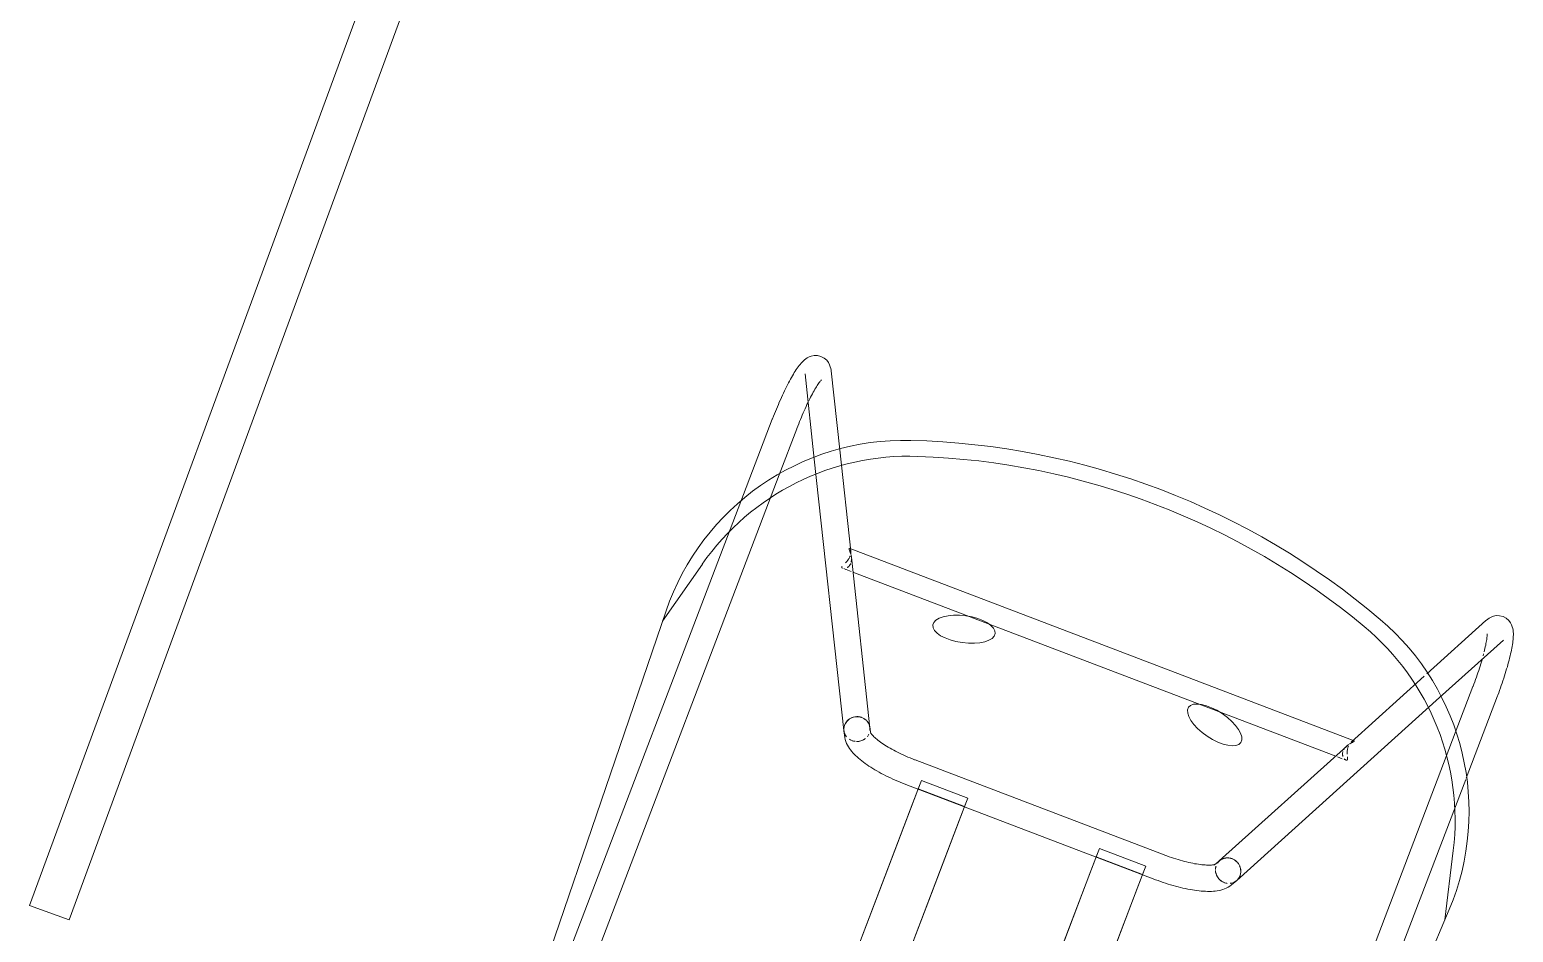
# Model space of a CAD drawing. Header units: inches. Extents: x -2349 to 1043, y -456 to 2193.
# Drawn here: x -493.98 to -458.66, y 294.88 to 316.37 of the extents above; entities that cross this region are included whole.
import ezdxf

# ---------------------------------------------------------------- set-up
doc = ezdxf.new("R2010")
doc.units = ezdxf.units.IN
doc.header["$MEASUREMENT"] = 0
doc.layers.add('A-GLAZ-CURT', color=52, linetype='Continuous', lineweight=13)
doc.layers.add('I-FURN', color=30, linetype='Continuous', lineweight=9)

# ---------------------------------------------------------------- blocks, each defined once
blk = doc.blocks.new('System Panel - Glazed-8461826-7TH FLOOR POWER _ SIGNAL')
at = {"layer": 'A-GLAZ-CURT'}
for p, q in [((19.922, 0.5), (-19.922, 0.5)), ((-19.922, 0.5), (-19.922, -0.5)), ((-19.922, -0.5), (19.922, -0.5))]:
    blk.add_line(p, q, dxfattribs=at)
blk = doc.blocks.new('HighTower_Eyes_Stool_Bar - HighTower_Eyes_Stool_Bar-7263180-7TH FLOOR POWER _ SIGNAL')
at = {"layer": 'I-FURN'}
for p, q in [((-7.482, 9.163), (-8.341, 10.842)), ((8.341, 10.842), (7.482, 9.163)), ((-8.897, 10.558), (-8.897, 10.557)), ((-8.897, 10.557), (-7.967, 8.738)), ((7.967, 8.738), (8.897, 10.557)), ((8.897, 10.558), (8.897, 10.557)), ((-8.568, 10.131), (-8.574, 10.085)), ((8.574, 10.085), (8.579, 10.038)), ((-9.239, 9.267), (-9.239, 7.17)), ((-8.614, 8.088), (-8.614, 9.267)), ((8.614, 9.267), (8.614, 8.088)), ((9.239, 7.17), (9.239, 9.267)), ((-6.374, 6.997), (-7.482, 9.163)), ((7.441, 9.083), (6.374, 6.997)), ((-7.967, 8.738), (-5.007, 2.952)), ((5.007, 2.952), (7.967, 8.738)), ((-8.614, -8.942), (-8.614, 8.088)), ((8.614, 8.088), (8.614, -7.746)), ((-9.239, 7.17), (-9.239, -7.684)), ((9.239, -8.812), (9.239, 7.141)), ((0, 7.053), (-6.432, 7.053)), ((-4.45, 3.236), (-6.31, 6.872)), ((6.432, 7.053), (0, 7.053)), ((6.31, 6.872), (4.45, 3.236)), ((-6.381, 6.553), (-6.331, 6.553)), ((-6.318, 6.553), (-6.194, 6.553)), ((-6.153, 6.553), (0, 6.553)), ((0, 6.553), (6.153, 6.553)), ((6.194, 6.553), (6.318, 6.553)), ((6.366, 6.553), (6.414, 6.553)), ((-9.968, 3.844), (-9.567, 5.453)), ((9.968, 3.844), (9.567, 5.453)), ((-9.978, 4.107), (-9.581, -7.252)), ((9.581, -7.252), (9.978, 4.107)), ((-4.379, 3.109), (-4.455, 3.248)), ((4.455, 3.248), (4.379, 3.109)), ((-5.003, 2.947), (-4.927, 2.809)), ((3.171, 2.903), (-3.171, 2.903)), ((4.094, 3.005), (4.055, 2.995)), ((4.132, 3.015), (4.094, 3.005)), ((4.168, 3.026), (4.132, 3.015)), ((4.927, 2.809), (5.003, 2.947)), ((-2.858, 2.258), (-2.858, 2.496)), ((-2.858, 2.496), (-2.858, 2.287)), ((-1.677, 2.496), (-2.858, 2.496)), ((-1.677, 2.287), (-1.677, 2.496)), ((-1.677, 2.496), (-1.677, 2.258)), ((1.677, 2.258), (1.677, 2.498)), ((1.677, 2.496), (2.858, 2.496)), ((1.677, 2.287), (1.677, 2.496)), ((2.858, 2.499), (2.858, 2.258)), ((2.858, 2.496), (2.858, 2.287)), ((-3.254, 2.279), (-3.19, 2.278)), ((-3.19, 2.278), (-3.171, 2.278)), ((-3.171, 2.278), (3.171, 2.278)), ((-2.858, 2.287), (-1.677, 2.287)), ((-2.858, 1.931), (-2.858, 2.258)), ((-2.858, 2.258), (-2.858, 0.854)), ((-1.677, 2.258), (-1.677, 1.931)), ((-1.677, 0.854), (-1.677, 2.258)), ((2.858, 2.287), (1.677, 2.287)), ((1.677, 1.931), (1.677, 2.258)), ((1.677, 2.258), (1.677, 0.854)), ((2.858, 2.258), (2.858, 1.931)), ((2.858, 0.854), (2.858, 2.258)), ((-2.858, -4.245), (-2.858, 1.931)), ((-1.677, 1.931), (-1.677, -4.245)), ((1.677, -4.245), (1.677, 1.931)), ((2.858, 1.931), (2.858, -4.245)), ((-2.858, 0.854), (-2.858, -0.283)), ((-1.677, -0.283), (-1.677, 0.854)), ((1.677, 0.854), (1.677, -0.283)), ((2.858, -0.283), (2.858, 0.854)), ((-2.858, -0.283), (-2.858, -2.617)), ((-1.677, -2.617), (-1.677, -0.283))]:
    blk.add_line(p, q, dxfattribs=at)
at = {"layer": 'I-FURN', "flags": 128}
for points in [[(-8.689, 11.079), (-8.775, 11.068), (-8.849, 11.041), (-8.907, 11.004), (-8.95, 10.966), (-8.983, 10.929), (-9.008, 10.893), (-9.028, 10.859), (-9.046, 10.825), (-9.061, 10.792), (-9.074, 10.758), (-9.086, 10.723), (-9.098, 10.688), (-9.108, 10.652), (-9.118, 10.614), (-9.128, 10.575), (-9.136, 10.535), (-9.145, 10.493), (-9.153, 10.45), (-9.161, 10.405), (-9.168, 10.359), (-9.175, 10.312), (-9.182, 10.263), (-9.188, 10.213), (-9.194, 10.161), (-9.2, 10.109), (-9.205, 10.055), (-9.21, 10), (-9.214, 9.944), (-9.218, 9.887), (-9.222, 9.829), (-9.226, 9.771), (-9.229, 9.711), (-9.231, 9.651), (-9.233, 9.591), (-9.235, 9.53), (-9.237, 9.469), (-9.238, 9.407), (-9.239, 9.345), (-9.239, 9.283), (-9.239, 9.267)], [(-8.689, 11.079), (-8.603, 11.068), (-8.529, 11.041), (-8.471, 11.004), (-8.428, 10.966), (-8.396, 10.929), (-8.37, 10.893), (-8.35, 10.859), (-8.341, 10.842)], [(8.689, 11.079), (8.603, 11.068), (8.529, 11.041), (8.471, 11.004), (8.428, 10.966), (8.396, 10.929), (8.37, 10.893), (8.35, 10.859), (8.341, 10.842)], [(8.689, 11.079), (8.775, 11.068), (8.849, 11.041), (8.907, 11.004), (8.95, 10.966), (8.983, 10.929), (9.008, 10.893), (9.028, 10.859), (9.046, 10.825), (9.061, 10.792), (9.074, 10.758), (9.086, 10.723), (9.098, 10.688), (9.108, 10.652), (9.118, 10.614), (9.128, 10.575), (9.136, 10.535), (9.145, 10.493), (9.153, 10.45), (9.161, 10.405), (9.168, 10.359), (9.175, 10.312), (9.182, 10.263), (9.188, 10.213), (9.194, 10.161), (9.2, 10.109), (9.205, 10.055), (9.21, 10), (9.214, 9.944), (9.218, 9.887), (9.222, 9.829), (9.226, 9.771), (9.229, 9.711), (9.231, 9.651), (9.233, 9.591), (9.235, 9.53), (9.237, 9.469), (9.238, 9.407), (9.239, 9.345), (9.239, 9.283), (9.239, 9.267)], [(-8.533, 10.368), (-8.539, 10.333), (-8.545, 10.297), (-8.551, 10.258), (-8.557, 10.217), (-8.563, 10.175), (-8.568, 10.131)], [(-8.495, 10.522), (-8.501, 10.503), (-8.507, 10.481), (-8.513, 10.457), (-8.52, 10.43), (-8.526, 10.4), (-8.533, 10.368)], [(-8.481, 10.558), (-8.482, 10.555), (-8.485, 10.548), (-8.49, 10.537), (-8.495, 10.522)], [(8.481, 10.558), (8.482, 10.555), (8.485, 10.548), (8.49, 10.537), (8.495, 10.522), (8.501, 10.503), (8.507, 10.481), (8.513, 10.457), (8.52, 10.43), (8.526, 10.4), (8.533, 10.368), (8.539, 10.333), (8.545, 10.297), (8.551, 10.258), (8.557, 10.217), (8.563, 10.175), (8.568, 10.131)], [(-8.588, 9.939), (-8.592, 9.888), (-8.595, 9.836), (-8.599, 9.782), (-8.602, 9.728), (-8.605, 9.673), (-8.607, 9.617), (-8.609, 9.561), (-8.611, 9.504), (-8.612, 9.447), (-8.613, 9.389), (-8.614, 9.331), (-8.614, 9.273), (-8.614, 9.267)], [(-8.574, 10.085), (-8.579, 10.038), (-8.583, 9.989)], [(8.588, 9.939), (8.592, 9.888), (8.595, 9.836), (8.599, 9.782), (8.602, 9.728), (8.605, 9.673), (8.607, 9.617), (8.609, 9.561), (8.611, 9.504), (8.612, 9.447), (8.613, 9.389), (8.614, 9.331), (8.614, 9.273), (8.614, 9.267)], [(-4.39, 3.127), (-4.389, 3.125), (-4.384, 3.121), (-4.376, 3.115)], [(-4.376, 3.115), (-4.364, 3.108), (-4.349, 3.099), (-4.332, 3.089), (-4.311, 3.079), (-4.287, 3.069), (-4.261, 3.058)], [(-4.261, 3.058), (-4.232, 3.047), (-4.201, 3.036)], [(-4.201, 3.036), (-4.168, 3.026), (-4.132, 3.015)], [(-4.132, 3.015), (-4.094, 3.005), (-4.055, 2.995), (-4.013, 2.985), (-3.97, 2.976)], [(-3.97, 2.976), (-3.925, 2.967), (-3.879, 2.959), (-3.831, 2.951), (-3.782, 2.944)], [(-3.782, 2.944), (-3.732, 2.937), (-3.681, 2.931), (-3.629, 2.925), (-3.576, 2.92), (-3.522, 2.916), (-3.467, 2.912), (-3.412, 2.909), (-3.356, 2.906), (-3.3, 2.905), (-3.244, 2.903), (-3.188, 2.903), (-3.171, 2.903)], [(4.055, 2.995), (4.013, 2.985), (3.97, 2.976), (3.925, 2.967), (3.879, 2.959), (3.831, 2.951), (3.782, 2.944), (3.732, 2.937), (3.681, 2.931), (3.629, 2.925), (3.576, 2.92), (3.522, 2.916), (3.467, 2.912), (3.412, 2.909), (3.356, 2.906), (3.3, 2.905), (3.244, 2.903), (3.188, 2.903), (3.171, 2.903)], [(4.39, 3.127), (4.389, 3.125), (4.384, 3.121), (4.376, 3.115), (4.364, 3.108), (4.349, 3.099), (4.332, 3.089), (4.311, 3.079), (4.287, 3.069), (4.261, 3.058), (4.232, 3.047), (4.201, 3.036), (4.168, 3.026)], [(-4.927, 2.809), (-4.899, 2.764), (-4.869, 2.725), (-4.837, 2.689), (-4.803, 2.657), (-4.768, 2.628), (-4.732, 2.601), (-4.694, 2.577), (-4.656, 2.554), (-4.616, 2.533), (-4.575, 2.513), (-4.533, 2.494), (-4.49, 2.476), (-4.445, 2.46), (-4.399, 2.444), (-4.352, 2.428), (-4.303, 2.414), (-4.253, 2.4), (-4.202, 2.387), (-4.149, 2.375), (-4.096, 2.364), (-4.041, 2.353), (-3.985, 2.343), (-3.928, 2.334)], [(4.927, 2.809), (4.899, 2.764), (4.869, 2.725), (4.837, 2.689), (4.803, 2.657), (4.768, 2.628), (4.732, 2.601), (4.694, 2.577), (4.656, 2.554), (4.616, 2.533), (4.575, 2.513), (4.533, 2.494), (4.49, 2.476), (4.445, 2.46), (4.399, 2.444), (4.352, 2.428), (4.303, 2.414), (4.253, 2.4), (4.202, 2.387), (4.149, 2.375), (4.096, 2.364), (4.041, 2.353), (3.985, 2.343), (3.928, 2.334), (3.87, 2.325), (3.812, 2.317), (3.752, 2.31), (3.692, 2.303), (3.63, 2.298), (3.569, 2.293), (3.507, 2.288), (3.444, 2.285), (3.381, 2.282), (3.318, 2.28), (3.254, 2.279), (3.19, 2.278), (3.171, 2.278)], [(-3.928, 2.334), (-3.87, 2.325), (-3.812, 2.317), (-3.752, 2.31), (-3.692, 2.303), (-3.63, 2.298), (-3.569, 2.293), (-3.507, 2.288), (-3.444, 2.285), (-3.381, 2.282), (-3.318, 2.28), (-3.254, 2.279)]]:
    blk.add_lwpolyline(points, dxfattribs=at)
at = {"layer": 'I-FURN'}
for centre, radius, start, end in [((0, -6.944), 17.943, 70.5275, 109.4725), ((0, -6.944), 17.943, 70.5275, 109.4725), ((0, -6.944), 17.568, 71.1082, 108.8918), ((-3.981, 4.316), 6, 109.4725, 182), ((3.981, 4.316), 6, 358, 70.5275), ((-3.746, 4.001), 6, 108.8918, 166), ((3.746, 4.001), 6, 14, 71.1082)]:
    blk.add_arc(centre, radius, start, end, dxfattribs=at)
for centre, major_axis in [((-3.194, 6.224), (0.731, 0.169)), ((3.194, 6.224), (-0.731, 0.169))]:
    blk.add_ellipse(centre, major_axis=major_axis, ratio=0.429347, dxfattribs=at)
for centre, major_axis, ratio, start_param, end_param in [((-4.729, 3.094), (0.278, 0.142), 0.943301, 2.157565, 3.691919), ((-4.729, 3.098), (0.274, 0.15), 0.944359, 2.139903, 2.365246), ((-4.729, 3.098), (0.274, 0.15), 0.944359, 1.878104, 2.102314), ((-4.729, 3.094), (0.278, 0.142), 0.943301, 1.894362, 2.121123), ((-4.729, 3.098), (0.274, 0.15), 0.944359, 1.616304, 1.838183), ((-4.729, 3.094), (0.278, 0.142), 0.943301, 1.63093, 1.859323), ((-4.729, 3.098), (0.274, 0.15), 0.944359, 1.354505, 1.575458), ((-4.729, 3.094), (0.278, 0.142), 0.943301, 1.367208, 1.597524), ((-4.729, 3.098), (0.274, 0.15), 0.944359, 1.092706, 1.312644), ((-4.729, 3.094), (0.278, 0.142), 0.943301, 1.111498, 1.335725), ((-4.729, 3.098), (0.274, 0.15), 0.944359, 0.830906, 1.050003), ((-4.729, 3.094), (0.278, 0.142), 0.943301, 0.84687, 1.073925), ((-4.729, 3.098), (0.274, 0.15), 0.944359, 0.569107, 0.787869), ((-4.729, 3.094), (0.278, 0.142), 0.943301, 0.580114, 0.812126), ((-4.729, 3.098), (0.274, 0.15), 0.944359, 0.307307, 0.525347), ((-4.729, 3.094), (0.278, 0.142), 0.943301, 6.048114, 6.833512), ((-4.729, 3.098), (0.274, 0.15), 0.944359, 0.045508, 0.246441), ((-4.729, 3.098), (0.274, 0.15), 0.944359, 0, 0.045508), ((-4.729, 3.098), (0.274, 0.15), 0.944359, 6.066894, 6.283185), ((4.729, 3.094), (-0.278, 0.142), 0.943301, 5.732859, 6.518257), ((4.729, 3.098), (-0.274, 0.15), 0.944359, 6.033414, 6.499477), ((4.729, 3.098), (-0.274, 0.15), 0.944359, 5.757838, 5.975878), ((4.729, 3.098), (-0.274, 0.15), 0.944359, 5.495316, 5.714078), ((4.729, 3.094), (-0.278, 0.142), 0.943301, 5.471059, 5.687774), ((4.729, 3.098), (-0.274, 0.15), 0.944359, 5.233183, 5.452279), ((4.729, 3.094), (-0.278, 0.142), 0.943301, 5.20926, 5.423925), ((4.729, 3.094), (-0.278, 0.142), 0.943301, 4.947461, 5.171687), ((4.729, 3.098), (-0.274, 0.15), 0.944359, 4.970541, 5.19048), ((4.729, 3.094), (-0.278, 0.142), 0.943301, 4.685661, 4.90803), ((4.729, 3.098), (-0.274, 0.15), 0.944359, 4.707656, 4.92868), ((4.729, 3.094), (-0.278, 0.142), 0.943301, 4.423862, 4.644905), ((4.729, 3.098), (-0.274, 0.15), 0.944359, 4.440393, 4.666881), ((4.729, 3.094), (-0.278, 0.142), 0.943301, 2.591266, 4.119592), ((4.729, 3.094), (-0.278, 0.142), 0.943301, 4.162062, 4.382119), ((4.729, 3.098), (-0.274, 0.15), 0.944359, 4.178992, 4.405081), ((4.729, 3.098), (-0.274, 0.15), 0.944359, 3.916744, 4.143282), ((-4.729, 3.098), (0.274, 0.15), 0.944359, 2.401703, 2.625838), ((-4.729, 3.098), (0.274, 0.15), 0.944359, 2.663502, 2.924006), ((-4.729, 3.098), (0.274, 0.15), 0.944359, 2.925301, 3.141593), ((-4.729, 3.098), (0.274, 0.15), 0.944359, 3.141593, 3.187101), ((-4.729, 3.098), (0.274, 0.15), 0.944359, 3.187101, 3.4489), ((-4.729, 3.094), (0.278, 0.142), 0.943301, 4.585385, 5.262715), ((-4.729, 3.098), (0.274, 0.15), 0.944359, 4.557097, 4.757897), ((-4.729, 3.098), (0.274, 0.15), 0.944359, 5.019696, 5.281496), ((-4.729, 3.094), (0.278, 0.142), 0.943301, 5.524515, 5.746813), ((4.729, 3.094), (-0.278, 0.142), 0.943301, 0.496871, 0.75867), ((4.729, 3.098), (-0.274, 0.15), 0.944359, 0.555731, 0.73989), ((4.729, 3.094), (-0.278, 0.142), 0.943301, 0.860557, 1.770039), ((4.729, 3.098), (-0.274, 0.15), 0.944359, 1.001689, 1.525288), ((4.729, 3.098), (-0.274, 0.15), 0.944359, 1.525288, 1.528512), ((4.729, 3.098), (-0.274, 0.15), 0.944359, 2.572486, 2.834285), ((4.729, 3.098), (-0.274, 0.15), 0.944359, 3.096085, 3.357884), ((4.729, 3.098), (-0.274, 0.15), 0.944359, 3.653658, 3.881483), ((4.729, 3.098), (-0.274, 0.15), 0.944359, 3.403064, 3.619683), ((-4.729, 3.094), (0.278, 0.142), 0.943301, 3.982695, 4.194493), ((-4.729, 3.094), (0.278, 0.142), 0.943301, 4.237509, 4.477317), ((-4.729, 3.098), (0.274, 0.15), 0.944359, 4.234298, 4.439526), ((4.729, 3.098), (-0.274, 0.15), 0.944359, 1.800684, 2.048887), ((4.729, 3.094), (-0.278, 0.142), 0.943301, 1.805868, 2.051936), ((4.729, 3.094), (-0.278, 0.142), 0.943301, 2.088693, 2.298616), ((4.729, 3.098), (-0.274, 0.15), 0.944359, 2.140685, 2.310686)]:
    blk.add_ellipse(centre, major_axis=major_axis, ratio=ratio, start_param=start_param, end_param=end_param, dxfattribs=at)
for points, knots in [([(-6.432, 7.053), (-6.435, 7.053), (-6.437, 7.051), (-6.435, 7.044), (-6.433, 7.039), (-6.431, 7.035), (-6.428, 7.031), (-6.423, 7.025), (-6.415, 7.016), (-6.406, 7.006), (-6.398, 6.997), (-6.395, 6.992), (-6.393, 6.99)], [0, 0, 0, 0, 0.0555556, 0.0833333, 0.0972222, 0.1111111, 0.125, 0.1388889, 0.1666667, 0.1944444, 0.2083333, 0.2222222, 0.2222222, 0.2222222, 0.2222222]), ([(-6.393, 6.99), (-6.391, 6.988), (-6.387, 6.983), (-6.379, 6.973), (-6.368, 6.961), (-6.359, 6.949), (-6.355, 6.943), (-6.354, 6.942)], [0.22222222, 0.22222222, 0.22222222, 0.22222222, 0.23611111, 0.25, 0.27777778, 0.30555556, 0.308599, 0.308599, 0.308599, 0.308599]), ([(-6.393, 6.693), (-6.391, 6.697), (-6.388, 6.707), (-6.382, 6.721), (-6.374, 6.741), (-6.367, 6.762), (-6.361, 6.784), (-6.358, 6.798), (-6.356, 6.809), (-6.354, 6.82), (-6.352, 6.84), (-6.35, 6.862), (-6.35, 6.879), (-6.35, 6.884)], [0.3571023, 0.3571023, 0.3571023, 0.3571023, 0.375, 0.3958333, 0.4166667, 0.4583333, 0.4791667, 0.5, 0.5104167, 0.5208333, 0.5416667, 0.5833333, 0.6028524, 0.6028524, 0.6028524, 0.6028524]), ([(-6.375, 6.997), (-6.376, 6.999), (-6.379, 7.005), (-6.384, 7.013), (-6.387, 7.019), (-6.389, 7.021)], [0.77707264, 0.77707264, 0.77707264, 0.77707264, 0.79166667, 0.8125, 0.83333333, 0.83333333, 0.83333333, 0.83333333]), ([(-6.356, 6.948), (-6.357, 6.951), (-6.36, 6.964), (-6.366, 6.978), (-6.371, 6.988), (-6.372, 6.991)], [0.69172847, 0.69172847, 0.69172847, 0.69172847, 0.70833333, 0.75, 0.76581218, 0.76581218, 0.76581218, 0.76581218]), ([(-6.343, 6.927), (-6.341, 6.924), (-6.337, 6.918), (-6.329, 6.906), (-6.319, 6.89), (-6.31, 6.873), (-6.303, 6.859), (-6.3, 6.852), (-6.299, 6.848)], [0.3333333, 0.3333333, 0.3333333, 0.3333333, 0.3472222, 0.3611111, 0.3888889, 0.4166667, 0.4305556, 0.4444444, 0.4444444, 0.4444444, 0.4444444]), ([(-6.273, 6.721), (-6.273, 6.718), (-6.274, 6.707), (-6.276, 6.693), (-6.279, 6.679), (-6.281, 6.669), (-6.284, 6.66), (-6.289, 6.648), (-6.296, 6.634), (-6.304, 6.621), (-6.311, 6.611), (-6.314, 6.607), (-6.316, 6.605)], [0.5993625, 0.5993625, 0.5993625, 0.5993625, 0.6111111, 0.6388889, 0.6527778, 0.6666667, 0.6805556, 0.6944444, 0.7222222, 0.75, 0.7638889, 0.7777778, 0.7777778, 0.7777778, 0.7777778]), ([(-6.292, 6.831), (-6.292, 6.829), (-6.289, 6.82), (-6.283, 6.803), (-6.278, 6.782), (-6.275, 6.767), (-6.274, 6.761)], [0.46611714, 0.46611714, 0.46611714, 0.46611714, 0.47222222, 0.5, 0.52777778, 0.55081451, 0.55081451, 0.55081451, 0.55081451]), ([(6.273, 6.721), (6.273, 6.718), (6.274, 6.707), (6.276, 6.689), (6.281, 6.669), (6.287, 6.651), (6.296, 6.634), (6.304, 6.621), (6.311, 6.611), (6.314, 6.607), (6.316, 6.605)], [0.5992762, 0.5992762, 0.5992762, 0.5992762, 0.6111111, 0.6388889, 0.6666667, 0.6944444, 0.7222222, 0.75, 0.7638889, 0.7777778, 0.7777778, 0.7777778, 0.7777778]), ([(6.292, 6.831), (6.291, 6.83), (6.288, 6.82), (6.281, 6.797), (6.276, 6.775), (6.275, 6.761)], [0.466059, 0.466059, 0.466059, 0.466059, 0.47222222, 0.5, 0.55065602, 0.55065602, 0.55065602, 0.55065602]), ([(6.343, 6.927), (6.335, 6.915), (6.323, 6.896), (6.309, 6.869), (6.302, 6.855), (6.299, 6.848)], [0.3333333, 0.3333333, 0.3333333, 0.3333333, 0.3888889, 0.4166667, 0.4444444, 0.4444444, 0.4444444, 0.4444444]), ([(6.392, 6.693), (6.391, 6.697), (6.385, 6.71), (6.372, 6.745), (6.359, 6.789), (6.352, 6.833), (6.349, 6.861), (6.349, 6.878), (6.349, 6.883)], [0.3574918, 0.3574918, 0.3574918, 0.3574918, 0.375, 0.4166667, 0.5, 0.5416667, 0.5833333, 0.6041682, 0.6041682, 0.6041682, 0.6041682]), ([(6.432, 7.053), (6.434, 7.053), (6.437, 7.05), (6.435, 7.044), (6.433, 7.039), (6.431, 7.036), (6.428, 7.031), (6.423, 7.025), (6.415, 7.016), (6.406, 7.005), (6.398, 6.997), (6.393, 6.99), (6.387, 6.983), (6.379, 6.974), (6.368, 6.96), (6.359, 6.949), (6.354, 6.942)], [0, 0, 0, 0, 0.0555556, 0.0833333, 0.0972222, 0.1111111, 0.125, 0.1388889, 0.1666667, 0.1944444, 0.2083333, 0.2222222, 0.2361111, 0.25, 0.2777778, 0.3085648, 0.3085648, 0.3085648, 0.3085648]), ([(6.374, 6.997), (6.375, 6.999), (6.38, 7.008), (6.385, 7.016), (6.389, 7.021)], [0.77834705, 0.77834705, 0.77834705, 0.77834705, 0.79166667, 0.83333333, 0.83333333, 0.83333333, 0.83333333]), ([(-6.414, 6.553), (-6.419, 6.553), (-6.428, 6.555), (-6.436, 6.561), (-6.44, 6.57), (-6.441, 6.578), (-6.441, 6.583), (-6.441, 6.586), (-6.44, 6.587)], [0, 0, 0, 0, 0.0416667, 0.0833333, 0.125, 0.1458333, 0.15625, 0.1666667, 0.1666667, 0.1666667, 0.1666667]), ([(6.414, 6.553), (6.419, 6.554), (6.428, 6.556), (6.437, 6.563), (6.441, 6.572), (6.441, 6.579), (6.441, 6.583), (6.441, 6.585), (6.44, 6.587)], [0, 0, 0, 0, 0.0416667, 0.0833333, 0.125, 0.1458333, 0.15625, 0.1666667, 0.1666667, 0.1666667, 0.1666667]), ([(6.439, 6.592), (6.439, 6.593), (6.438, 6.596), (6.434, 6.607), (6.426, 6.622), (6.42, 6.635), (6.417, 6.64)], [0.18002486, 0.18002486, 0.18002486, 0.18002486, 0.1875, 0.20833333, 0.25, 0.2736342, 0.2736342, 0.2736342, 0.2736342])]:
    blk.add_open_spline(points, degree=3, knots=knots, dxfattribs=at)
blk.add_open_spline([(6.365, 6.566), (6.382, 6.558), (6.399, 6.554), (6.414, 6.553)], degree=3, dxfattribs=at)

msp = doc.modelspace()

# ---------------------------------------------------------------- block references
at = {"layer": 'A-GLAZ-CURT', "lineweight": 9, "rotation": 69.81527833159062}
msp.add_blockref('System Panel - Glazed-8461826-7TH FLOOR POWER _ SIGNAL', (-486.635, 314.047), dxfattribs=at)
at = {"layer": 'I-FURN', "rotation": 339.1282226376649}
msp.add_blockref('HighTower_Eyes_Stool_Bar - HighTower_Eyes_Stool_Bar-7263180-7TH FLOOR POWER _ SIGNAL', (-470.967, 295.14), dxfattribs=at)

doc.saveas('drawing.dxf')
